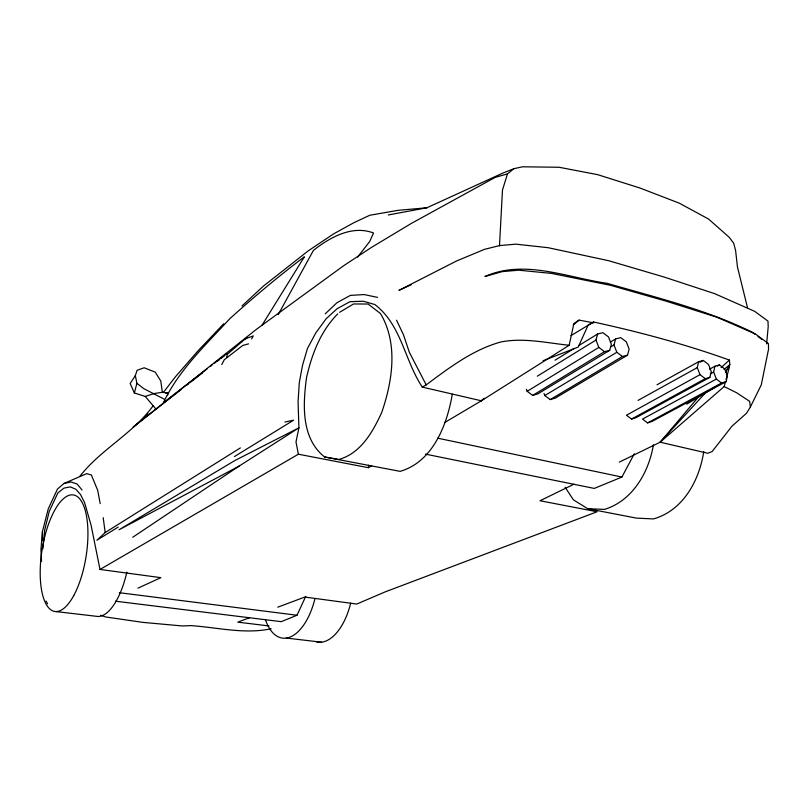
<?xml version="1.0" encoding="UTF-8"?>
<svg xmlns="http://www.w3.org/2000/svg" width="809" height="809" viewBox="0 0 809 809"><rect width="100%" height="100%" fill="white"/><g stroke="black" fill="none" stroke-linecap="round" stroke-linejoin="round"><path stroke-width="1.21" d="M499.487 245.825L502.48 190.044L507.465 173.905L513.877 168.697L522.584 166.796L559.1 167.261L597.649 174.653L639.929 188.012L679.257 203.15L708.532 219.027L729.152 237.229L733.652 243.155L735.583 250.436L737.464 267.021L747.476 307.582M42.897 548.805L44.687 530.107L49.258 511.359L57.884 492.903L63.931 488.13L70.322 486.897L75.763 489.212L80.526 494.521L84.632 502.733L91.114 525.354L100.003 569.455L298.379 454.213L368.439 467.703L368.54 465.205M100.195 503.613L97.737 490.416L91.356 474.984L86.624 473.639L64.022 483.458L57.49 489.03L48.237 508.932L42.432 531.634L42.493 540.766M452.302 394.135C447.144 424.715 432.916 461.878 400.121 471.354L324.621 456.984C300.978 438.347 302.869 404.379 306.56 377.49C311.819 354.221 320.637 331.114 337.727 313.902M42.432 531.634L40.935 549.614L41.532 561.497M766.608 343.865L768.206 326.775L767.994 321.122L754.706 311.354L714.61 293.637L664.058 277.022L608.712 260.72L548.229 247.716L515.899 244.156L499.75 245.552L484.642 249.303L456.559 260.973L398.948 290.38L411.407 284.626M226.753 357.234L227.248 354.332L245.531 338.607L253.399 335.897M726.118 381.676L721.567 383.031L716.38 379.057L642.528 419.092L647.584 422.905L652.115 421.398L726.118 381.676L727.382 375.831L724.642 368.904L719.494 364.93L714.934 366.234L709.442 369.228M167.503 395.53L168.029 393.093L162.356 392.314L154.165 393.528L145.246 396.44L134.365 392.962L130.158 383.496L135.325 375.598L137.136 370.269L144.164 367.782L155.197 372.12L160.779 380.988L162.356 392.314M444.444 422.662L481.365 400.789L569.172 345.271L573.874 323.519L579.072 320.121L593.776 322.862M716.38 379.057L713.629 372.079L714.934 366.234M709.918 377.318L705.276 378.673L700.018 374.658L626.439 415.219L631.556 419.072L636.167 417.565L709.918 377.318L711.232 371.432L708.482 364.454L703.264 360.44L698.612 361.744L657.019 384.76M700.018 374.658L697.257 367.63L698.612 361.744M653.419 444.778C648.838 472.345 632.547 500.801 604.475 509.407L587.698 508.699L573.369 499.8L565.107 487.21M703.759 451.483C699.441 480.233 683.17 510.6 653.439 518.923L636.37 518.104L587.698 508.699M544.032 393.508L544.791 395.571L550.251 399.595L555.287 398.099L627.531 355.151L629.129 349.083L626.308 341.843L620.736 337.626L615.629 338.9L610.279 342.136M134.365 392.962L136.903 383.314L135.325 375.598M627.531 355.151L622.445 356.486L616.822 352.269L614.001 344.968L615.629 338.9M619.35 462.091L660.144 442.21L724.156 386.571L725.41 381.878M726.047 379.532L729.516 366.629L726.978 369.4M526.406 389.25L527.165 391.323L532.696 395.399L537.823 393.892L609.713 350.348L611.361 344.25L608.53 336.948L602.877 332.691L597.669 333.955L578.496 345.767M609.713 350.348L604.515 351.682L598.822 347.415L595.98 340.063L597.669 333.955M115.414 601.188L281.219 621.666L297.004 615.245L305.751 596.364M699.037 396.248L660.144 442.21L707.885 453.273L712.163 451.503L731.983 426.161L746.495 413.288L750.398 406.947L761.269 384.882L768.55 349.205L768.419 343.603L755.454 333.986L716.905 317.209L666.08 301.14L610.512 285.324L551.455 273.402L518.751 270.186L502.217 271.632L484.904 276.536C524.131 258.91 567.402 277.669 607.114 283.302C656.139 297.56 706.247 309.554 752.269 332.216L755.131 334.37M221.757 364.626L224.275 359.742L242.66 345.504L248.555 343.855M425.473 454.132L594.261 488.424L621.899 477.057L634.307 453.758M725.663 372.433L729.839 364.637L729.405 360.076C685.183 344.199 639.464 331.993 593.543 322.002L588.103 325.228L578.192 347.091L543.112 360.723M278.205 314.65L313.417 250.396C329.971 237.35 352.198 224.831 373.546 233.002L369.642 241.598L357.578 257.09M251.579 338.88L252.792 336.888M262.055 325.188L304.356 256.807C278.609 276.223 253.975 296.954 230.019 318.483C205.789 344.897 178.819 369.996 163.317 402.862L207.053 368.944M153.285 405.511C133.293 433.472 100.741 449.359 79.707 476.501M163.236 392.608L175.482 376.731L198.084 350.752L223.78 323.721M143.871 418.465L147.946 413.733M660.144 442.21L706.672 391.516M325.248 313.821L336.989 302.697L350.378 295.396L364.151 294.557L377.54 297.388M241.992 305.974L263.512 286.002L308.189 250.881L333.611 233.872L353.755 222.758L369.834 215.245L398.25 210.31L426.96 207.771M240.374 447.903L105.19 532.544L96.898 540.24L118.175 527.104M721.092 367.599L729.405 360.076M481.365 400.789L484.257 398.372L481.365 400.789L422.308 387.106C404.652 360.672 401.395 324.722 374.86 304.548L363.342 301.231L349.903 301.696L337.12 308.725L326.189 318.706L315.834 332.833L307.46 348.477L302.526 365.294L299.29 382.677L298.066 401.78L298.915 427.83L295.993 441.947L298.379 454.213M573.268 324.915L579.072 320.121M723.994 369.46L729.839 364.637M180.64 389.948L133.182 427.061L256.746 329.071L343.461 265.858L371.533 247.372L411.235 223.476L495.108 177.404L507.465 173.905M186.576 385.306L188.548 383.759M190.53 382.212L202.392 372.939M217.227 361.34L219.209 359.793M221.181 358.245L224.144 355.93M210.037 366.629L212.019 365.092M214.011 363.544L226.935 353.523M244.824 339.649L246.816 338.111M422.308 387.106L426.201 384.862C449.187 367.792 472.557 349.913 500.559 342.045C523.292 337.414 546.459 342.915 569.172 345.271M132.706 537.277L239.049 466.146L298.915 427.83L234.792 460.574L119.024 529.794L239.049 466.146M234.418 456.579L293.647 420.174L284.92 422.015M555.045 360.197L574.228 348.396M537.307 376.185L595.98 340.063M527.165 391.323L598.822 347.415M532.696 395.399L604.515 351.682M570.972 335.624L593.543 322.002M610.785 346.909L614.001 344.968M544.791 395.571L616.822 352.269M686.74 404.166L718.028 385.327M339.568 312.325L353.533 303.962L368.146 304.032L380.513 313.589C398.352 343.714 392.537 381.069 381.676 412.6C372.676 432.036 360.895 453.252 338.809 459.482L324.621 456.984M550.251 399.595L622.445 356.486M368.439 467.703L371.695 465.772M638.079 400.384L697.257 367.63M699.977 362.25L703.264 360.44M631.556 419.072L705.276 378.673M710.332 373.879L713.629 372.079M717.3 366.123L719.494 364.93M647.584 422.905L721.567 383.031M574.016 484.187L540.018 500.751L597.113 511.753L385.003 591.945L356.739 604.05L304.821 597.052L277.76 607.185M137.965 588.153L160.87 577.656L100.003 569.455M513.877 168.697L502.359 173.298L426.849 207.792L388.28 214.961M249.526 617.752L237.765 622.151L268.993 625.933M64.022 483.458L71.111 482.002L77.108 483.994L82.043 489.961M271.146 628.755C244.49 634.468 217.5 627.44 190.793 625.6L182.318 625.954L142.869 622.374L105.726 616.984L100.67 615.234M165.572 393.043L168.029 393.093M286.325 638.068L321.618 642.204M56.003 611.574L97.99 616.488A58.096 23.279 -81.1 0 0 126.841 572.155M119.338 592.694L297.004 615.245M437.689 438.165L621.899 477.057M724.156 386.571L736.777 392.83L749.65 401.365L750.398 406.947M164.399 399.252L143.83 388.674L136.903 383.314M757.993 336.514L761.805 339.386M145.246 396.44L155.52 408.575M46.062 601.067L47.559 603.827M426.201 384.862L409.364 352.34L403.479 334.805L396.562 320.222M103.188 517.679L105.19 532.544M314.893 598.882A54.041 27.284 -81.9 0 1 290.522 636.875A54.041 27.284 -81.9 0 1 265.514 619.886M350.671 603.14A53.273 27.941 -82.1 0 1 316.693 642.053M73.791 595.475A59.017 22.258 -80.9 0 0 78.089 497.201A59.017 22.258 -80.9 0 0 40.319 566.917A59.017 22.258 -80.9 0 0 73.791 595.475"/></g></svg>
